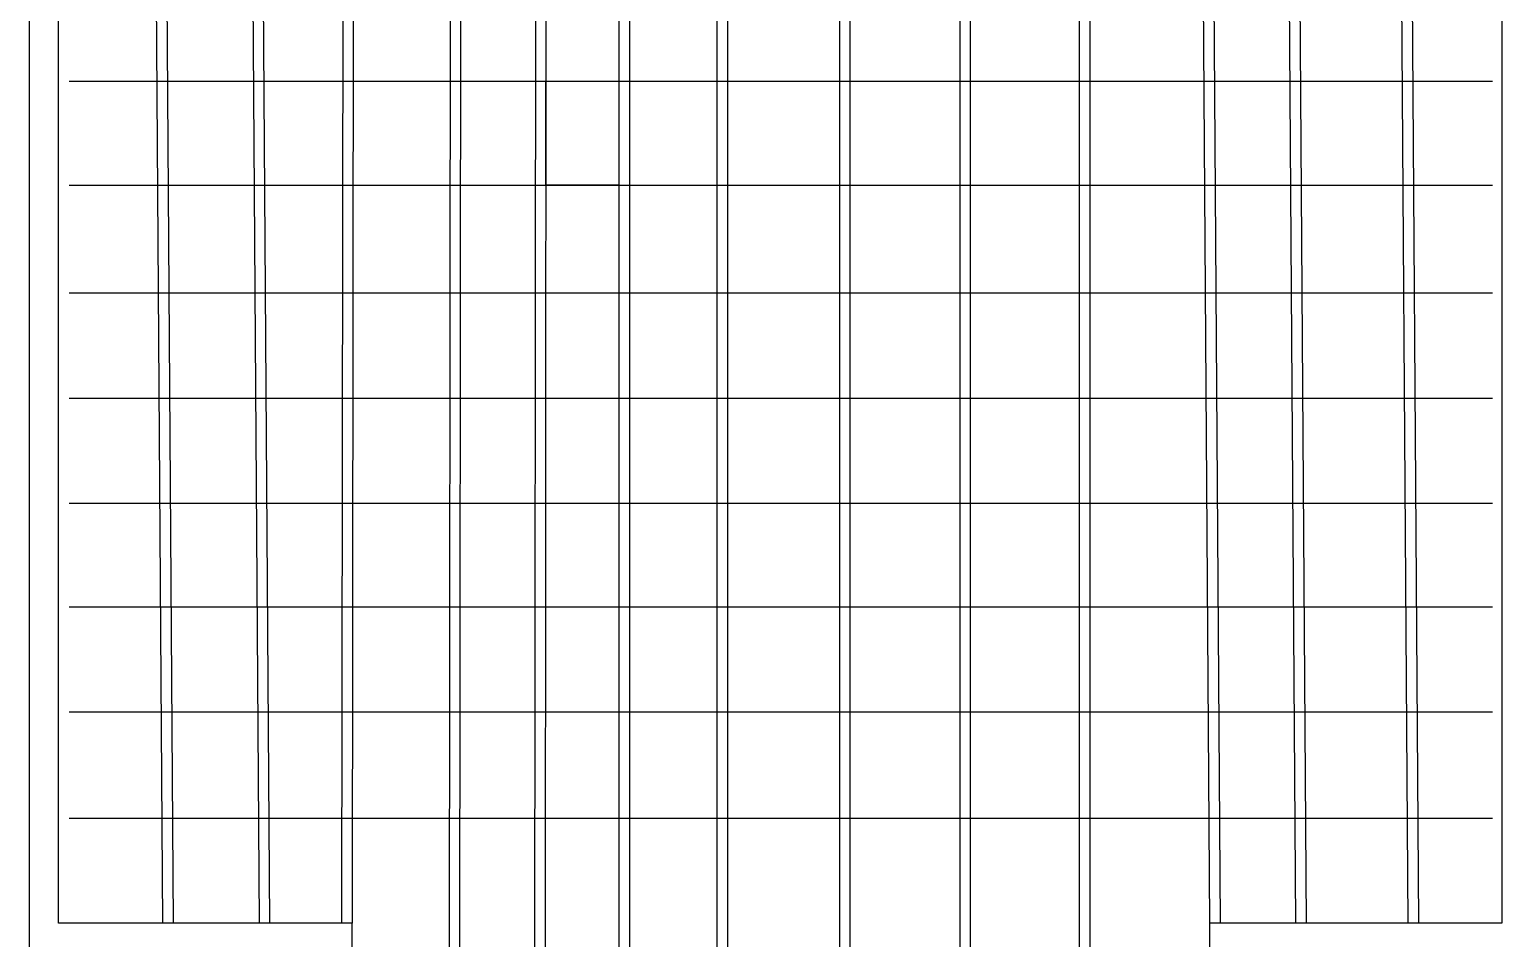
# Model space of a CAD drawing. Header units: millimetres. Extents: x -17017 to 2697, y 1903 to 18260.
# Drawn here: x -16963.92 to -16956.95, y 18238.36 to 18242.68 of the extents above; entities that cross this region are included whole.
import ezdxf

# ---------------------------------------------------------------- set-up
doc = ezdxf.new("R2010")
doc.units = ezdxf.units.MM
doc.linetypes.add('0', pattern=[0])
doc.layers.add('1', color=7, linetype='Continuous')
doc.layers.add('55', color=7, linetype='Continuous')

msp = doc.modelspace()

# ---------------------------------------------------------------- linework, layer by layer
at = {"layer": '1'}
for p, q in [((-16961.9219, 18245.0745), (-16961.929, 18237.4728)), ((-16961.8719, 18245.0744), (-16961.879, 18237.4728)), ((-16961.5157, 18245.0745), (-16961.5228, 18237.4728)), ((-16961.4657, 18245.0744), (-16961.4728, 18237.4728)), ((-16961.1212, 18245.0745), (-16961.1212, 18237.4728)), ((-16961.0712, 18245.0745), (-16961.0712, 18237.4728)), ((-16960.655, 18245.0745), (-16960.655, 18237.4728)), ((-16960.605, 18245.0745), (-16960.605, 18237.4728)), ((-16960.0726, 18245.0745), (-16960.0726, 18237.4728)), ((-16960.0226, 18245.0745), (-16960.0226, 18237.4728)), ((-16959.5003, 18245.0745), (-16959.5003, 18237.4728)), ((-16959.4503, 18245.0745), (-16959.4503, 18237.4728)), ((-16958.9325, 18245.0745), (-16958.9325, 18237.4728)), ((-16958.8825, 18245.0745), (-16958.8825, 18237.4728)), ((-16963.3255, 18243.5629), (-16963.2905, 18238.4333)), ((-16963.2755, 18243.5632), (-16963.2405, 18238.4336)), ((-16962.8669, 18243.5629), (-16962.8319, 18238.4333)), ((-16962.8169, 18243.5632), (-16962.7819, 18238.4336)), ((-16962.4327, 18243.5629), (-16962.4398, 18238.4334)), ((-16962.3827, 18243.5629), (-16962.3898, 18238.4333)), ((-16958.3474, 18243.5629), (-16958.3124, 18238.4333)), ((-16958.2974, 18243.5632), (-16958.2624, 18238.4336)), ((-16957.9388, 18243.5625), (-16957.9038, 18238.4329)), ((-16957.8888, 18243.5629), (-16957.8538, 18238.4333)), ((-16957.4046, 18243.5629), (-16957.3696, 18238.4333)), ((-16957.3546, 18243.5632), (-16957.3196, 18238.4336))]:
    msp.add_line(p, q, dxfattribs=at)
at = {"layer": '1', "linetype": '0'}
msp.add_line((-16963.9242, 18244.1929), (-16963.9242, 18237.682), dxfattribs=at)
at = {"layer": '1', "linetype": 'ByBlock'}
for p, q in [((-16963.7354, 18242.4377), (-16956.9668, 18242.4377)), ((-16963.7354, 18241.9434), (-16956.9668, 18241.9434)), ((-16963.7354, 18241.4312), (-16956.9668, 18241.4312)), ((-16963.7354, 18240.9308), (-16956.9668, 18240.9308)), ((-16963.7354, 18240.4305), (-16956.9668, 18240.4305)), ((-16963.7354, 18239.9383), (-16956.9668, 18239.9383)), ((-16963.7354, 18239.4379), (-16956.9668, 18239.4379)), ((-16963.7354, 18238.9328), (-16956.9668, 18238.9328))]:
    msp.add_line(p, q, dxfattribs=at)
at = {"layer": '1', "linetype": '0'}
msp.add_lwpolyline([(-16961.4681, 18242.4377), (-16961.1212, 18242.4377), (-16961.1212, 18241.9434), (-16961.4681, 18241.9434)], close=True, dxfattribs=at)
for centre, radius, start, end in [((-16962.1538, 18240.3655), 6.338, 358.79683, 49.77949), ((-16964.7558, 18238.6714), 9.7341, 9.86917, 39.723), ((-16959.5839, 18239.9525), 3.7771, 294.6191, 4.25038)]:
    msp.add_arc(centre, radius, start, end, dxfattribs=at)
at = {"layer": '55', "linetype": 'ByBlock'}
for points in [[(-16962.3898, 18238.4333), (-16963.7854, 18238.4333), (-16963.7854, 18243.5629), (-16962.3698, 18243.5629)], [(-16958.3474, 18243.5629), (-16956.9227, 18243.5629), (-16956.9227, 18238.4333), (-16958.3124, 18238.4333)], [(-16958.3124, 18238.4333), (-16958.3124, 18237.4728), (-16962.3898, 18237.4728), (-16962.3898, 18238.4333)]]:
    msp.add_lwpolyline(points, dxfattribs=at)

doc.saveas('drawing.dxf')
